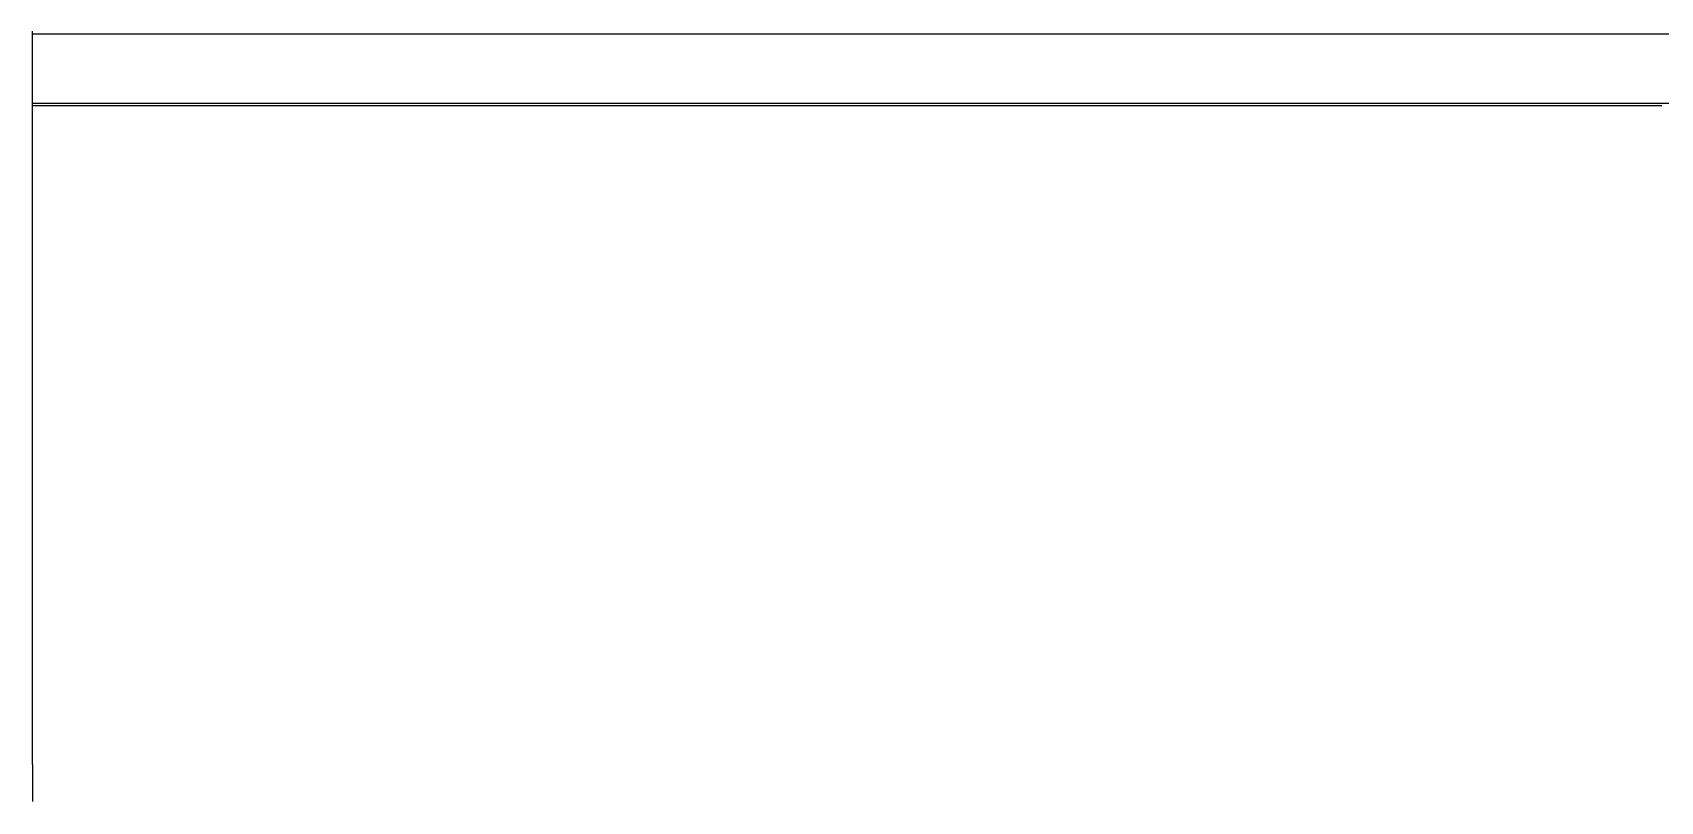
# Model space of a CAD drawing. Extents: x -49.7 to 49.7, y -10.2 to 18.8.
# Drawn here: x 4.66 to 15.65, y 2.98 to 8.16 of the extents above; entities that cross this region are included whole.
import ezdxf

# ---------------------------------------------------------------- set-up
doc = ezdxf.new("R2010")
doc.units = 0
doc.layers.get('0').update_dxf_attribs({"linetype": 'CONTINUOUS'})

msp = doc.modelspace()

# ---------------------------------------------------------------- linework, layer by layer
for p, q in [((4.663, 8.155), (4.663, 8.171)), ((4.663, 8.155), (19.253, 8.155)), ((4.663, 7.687), (4.663, 8.155)), ((4.663, 7.687), (19.253, 7.687)), ((4.663, 7.671), (4.663, 7.687)), ((4.663, 7.614), (4.663, 7.671)), ((4.663, 7.671), (6.886, 7.671)), ((4.663, 6.812), (4.663, 7.614)), ((6.886, 7.671), (7.241, 7.671)), ((7.241, 7.671), (9.686, 7.671)), ((9.686, 7.671), (10.001, 7.671)), ((10.001, 7.671), (12.232, 7.671)), ((12.232, 7.671), (12.6, 7.671)), ((12.6, 7.671), (15.166, 7.671)), ((15.166, 7.671), (15.424, 7.671)), ((15.424, 7.671), (15.662, 7.671)), ((4.663, 6.697), (4.663, 6.812)), ((4.663, 5.812), (4.663, 6.697)), ((4.663, 5.382), (4.663, 5.812)), ((4.663, 4.812), (4.663, 5.382)), ((4.663, 3.951), (4.663, 4.812)), ((4.663, 3.812), (4.663, 3.951)), ((4.663, 3.225), (4.663, 3.812)), ((4.663, 3.225), (4.663, 2.975))]:
    msp.add_line(p, q)

doc.saveas('drawing.dxf')
